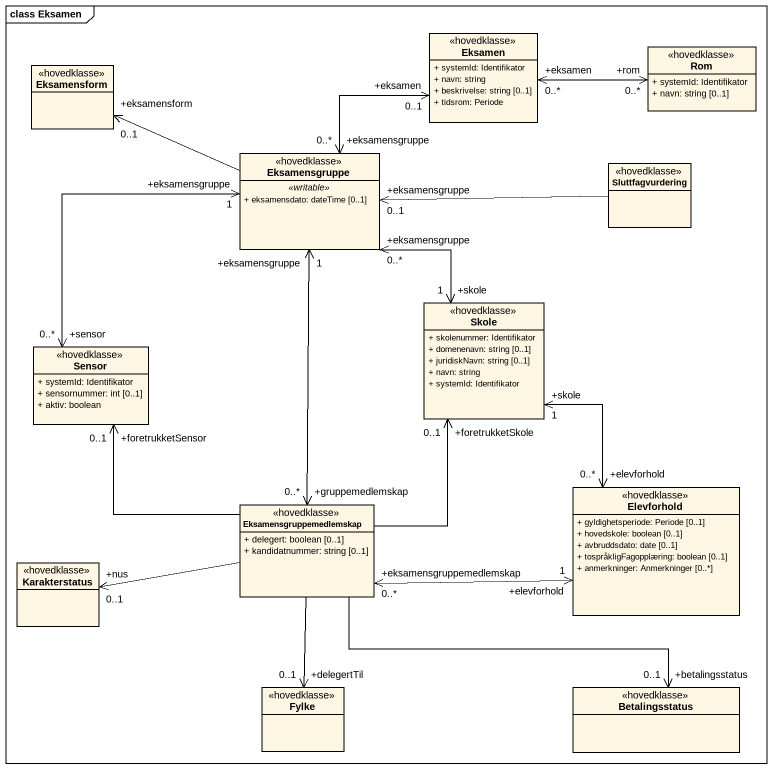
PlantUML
@startuml
mainframe class Eksamen
hide circle
hide empty members
skinparam classAttributeIconSize 0
class Eksamen <<hovedklasse>> {
  + systemId: Identifikator
  + navn: string
  + beskrivelse: string [0..1]
  + tidsrom: Periode
}
class Rom <<hovedklasse>> {
  + systemId: Identifikator
  + navn: string [0..1]
}
class Eksamensform <<hovedklasse>>
class Eksamensgruppe <<hovedklasse>> {
  .. <<writable>> ..
  + eksamensdato: dateTime [0..1]
}
class Sluttfagvurdering <<hovedklasse>>
class Skole <<hovedklasse>> {
  + skolenummer: Identifikator
  + domenenavn: string [0..1]
  + juridiskNavn: string [0..1]
  + navn: string
  + systemId: Identifikator
}
class Sensor <<hovedklasse>> {
  + systemId: Identifikator
  + sensornummer: int [0..1]
  + aktiv: boolean
}
class Eksamensgruppemedlemskap <<hovedklasse>> {
  + delegert: boolean [0..1]
  + kandidatnummer: string [0..1]
}
class Elevforhold <<hovedklasse>> {
  + gyldighetsperiode: Periode [0..1]
  + hovedskole: boolean [0..1]
  + avbruddsdato: date [0..1]
  + tospråkligFagopplæring: boolean [0..1]
  + anmerkninger: Anmerkninger [0..*]
}
class Karakterstatus <<hovedklasse>>
class Fylke <<hovedklasse>>
class Betalingsstatus <<hovedklasse>>
Eksamen "+eksamen\n0..*" <-right-> "+rom\n0..*" Rom
Eksamensgruppe "+eksamensgruppe\n0..*" <-up-> "+eksamen\n0..1" Eksamen
Eksamensgruppe -left-> "+eksamensform\n0..1" Eksamensform
Eksamensgruppe "+eksamensgruppe\n0..*" <--> "+skole\n1" Skole
Sluttfagvurdering -left-> "+eksamensgruppe\n0..1" Eksamensgruppe
Sensor "+sensor\n0..*" <-up-> "+eksamensgruppe\n1" Eksamensgruppe
Eksamensgruppemedlemskap "+gruppemedlemskap\n0..*" <-up-> "+eksamensgruppe\n1" Eksamensgruppe
Eksamensgruppemedlemskap -up-> "+foretrukketSkole\n0..1" Skole
Eksamensgruppemedlemskap -up-> "+foretrukketSensor\n0..1" Sensor
Eksamensgruppemedlemskap "+eksamensgruppemedlemskap\n0..*" <-right-> "+elevforhold\n1" Elevforhold
Eksamensgruppemedlemskap -left-> "+nus\n0..1" Karakterstatus
Eksamensgruppemedlemskap --> "+delegertTil\n0..1" Fylke
Eksamensgruppemedlemskap -right-> "+betalingsstatus\n0..1" Betalingsstatus
Elevforhold "+elevforhold\n0..*" <-up-> "+skole\n1" Skole
@enduml
